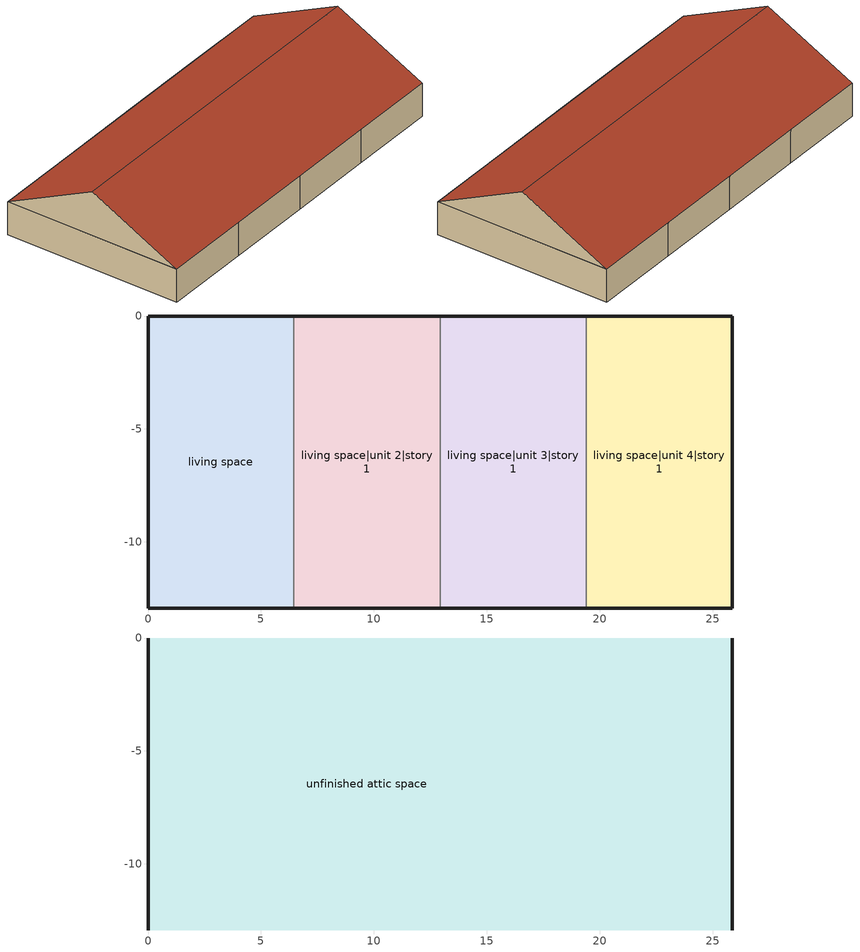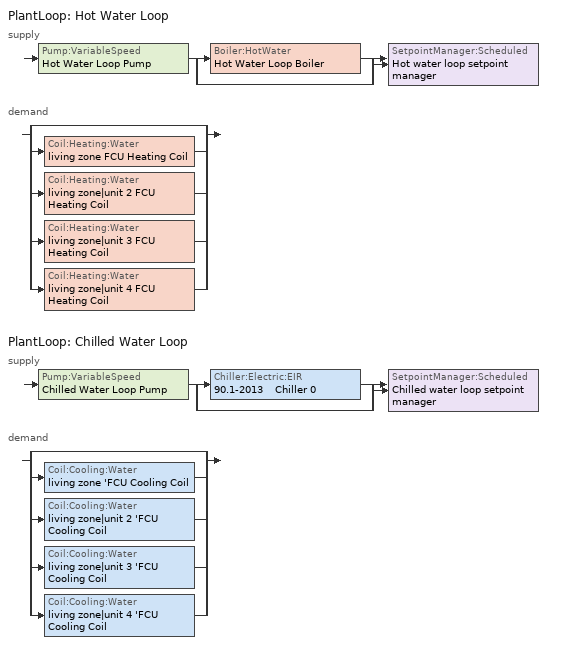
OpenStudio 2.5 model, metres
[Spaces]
living space
 floor foundation: 0,-12.93 0,0 6.47,0 6.47,-12.93 z0
 wall outside: 6.47,0 0,0 0,-12.93 6.47,-12.93 z0:2.44
 wall to living space|unit 2|story 1: 6.47,-12.93 6.47,0 z0:2.44
living space|unit 2|story 1
 floor foundation: 6.47,-12.93 6.47,0 12.93,0 12.93,-12.93 z0
 wall outside: 6.47,-12.93 12.93,-12.93 / 12.93,0 6.47,0 z0:2.44
 wall to living space|unit 3|story 1: 12.93,-12.93 12.93,0 z0:2.44
living space|unit 3|story 1
 floor foundation: 12.93,-12.93 12.93,0 19.4,0 19.4,-12.93 z0
 wall outside: 12.93,-12.93 19.4,-12.93 / 19.4,0 12.93,0 z0:2.44
 wall to living space|unit 4|story 1: 19.4,-12.93 19.4,0 z0:2.44
living space|unit 4|story 1
 floor foundation: 19.4,-12.93 19.4,0 25.86,0 25.86,-12.93 z0
 wall outside: 19.4,-12.93 25.86,-12.93 25.86,0 19.4,0 z0:2.44
unfinished attic space
 floor to living space|unit 4|story 1: 25.86,0 25.86,-12.93 19.4,-12.93 19.4,0 z2.44
 floor to living space: 6.47,0 6.47,-12.93 0,-12.93 0,0 z2.44
 floor to living space|unit 2|story 1: 12.93,0 12.93,-12.93 6.47,-12.93 6.47,0 z2.44
 floor to living space|unit 3|story 1: 19.4,0 19.4,-12.93 12.93,-12.93 12.93,0 z2.44
 wall outside: 0,-6.47,5.67 0,0,2.44 0,-12.93,2.44; 25.86,-6.47,5.67 25.86,-12.93,2.44 25.86,0,2.44
 roof outside: 0,-6.47,5.67 25.86,-6.47,5.67 25.86,0,2.44 0,0,2.44; 25.86,-6.47,5.67 0,-6.47,5.67 0,-12.93,2.44 25.86,-12.93,2.44
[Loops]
PlantLoop 'Hot Water Loop'
 supply: Pump:VariableSpeed 'Hot Water Loop Pump' > split
  | Boiler:HotWater 'Hot Water Loop Boiler'
  | bypass
  join > SetpointManager:Scheduled 'Hot water loop setpoint manager'
 demand: split
  | bypass
  | Coil:Heating:Water 'living zone FCU Heating Coil'
  | Coil:Heating:Water 'living zone|unit 2 FCU Heating Coil'
  | Coil:Heating:Water 'living zone|unit 3 FCU Heating Coil'
  | Coil:Heating:Water 'living zone|unit 4 FCU Heating Coil'
PlantLoop 'Chilled Water Loop'
 supply: Pump:VariableSpeed 'Chilled Water Loop Pump' > split
  | Chiller:Electric:EIR '90.1-2013    Chiller 0'
  | bypass
  join > SetpointManager:Scheduled 'Chilled water loop setpoint manager'
 demand: split
  | bypass
  | Coil:Cooling:Water 'living zone 'FCU Cooling Coil'
  | Coil:Cooling:Water 'living zone|unit 2 'FCU Cooling Coil'
  | Coil:Cooling:Water 'living zone|unit 3 'FCU Cooling Coil'
  | Coil:Cooling:Water 'living zone|unit 4 'FCU Cooling Coil'
[Building]
Building 1: North Axis {deg}=0; Standards Number of Stories=1; Standards Number of Above Ground Stories=1; Standards Building Type=singlefamilyattached; Standards Number of Living Units=4
[Site]
Denver Intl Ap_CO_USA: Latitude {deg}=39.83; Longitude {deg}=-104.65; Time Zone {hr}=-7; Elevation {m}=1650
[ClimateZones]
Climate Zone Institution Name 2=Building America; Climate Zone Document Year 2=0; Climate Zone Value 2=Cold
[Site:WaterMainsTemperature]
Calculation Method=Correlation; Annual Average Outdoor Air Temperature {C}=10.8753; Maximum Difference In Monthly Average Outdoor Air Temperatures {deltaC}=23.1524
[Site:GroundTemperature:Deep]
10.8753, 10.8753, 10.8753, 10.8753, 10.8753, 10.8753, 10.8753, 10.8753, 10.8753, 10.8753, 10.8753, 10.8753
[ThermalZone] Use Ideal Air Loads=No
Name | Thermostat
living zone | living zone temperature setpoint
living zone|unit 2 | living zone|unit 2 temperature setpoint
living zone|unit 3 | living zone|unit 3 temperature setpoint
living zone|unit 4 | living zone|unit 4 temperature setpoint
unfinished attic zone
[Sizing:Zone] Zone Cooling Design Supply Air Temperature Input Method=SupplyAirTemperature; Zone Cooling Design Supply Air Temperature Difference {deltaC}=11.11; Zone Heating Design Supply Air Temperature Input Method=SupplyAirTemperature; Zone Heating Design Supply Air Temperature {C}=40; Zone Heating Design Supply Air Temperature Difference {deltaC}=11.11; Zone Cooling Design Supply Air Humidity Ratio {kg-H2O/kg-air}=0.0085; Zone Heating Design Supply Air Humidity Ratio {kg-H2O/kg-air}=0.008; Cooling Design Air Flow Method=DesignDay; Heating Design Air Flow Method=DesignDay; Account for Dedicated Outdoor Air System=No; Dedicated Outdoor Air System Control Strategy=NeutralSupplyAir; Dedicated Outdoor Air Low Setpoint Temperature for Design {C}=autosize; Dedicated Outdoor Air High Setpoint Temperature for Design {C}=autosize
Name | Zone Cooling Design Supply Air Temperature {C}
living zone; living zone|unit 2; living zone|unit 3; living zone|unit 4 | 12.7778
unfinished attic zone | 14
[Zone equipment]
living zone: living zone FCU
living zone|unit 2: living zone|unit 2 FCU
living zone|unit 3: living zone|unit 3 FCU
living zone|unit 4: living zone|unit 4 FCU
[Space]
Name | Space Type | Thermal Zone | Building Unit
living space | Space Type 1 | living zone | unit 1
living space|unit 2|story 1 | Space Type 1 | living zone|unit 2 | unit 2
living space|unit 3|story 1 | Space Type 1 | living zone|unit 3 | unit 3
living space|unit 4|story 1 | Space Type 1 | living zone|unit 4 | unit 4
unfinished attic space | Space Type 2 | unfinished attic zone
[SpaceType]
Name | Standards Space Type
Space Type 1 | living
Space Type 2 | unfinished attic
[BuildingUnit] Building Unit Type=Residential
unit 1; unit 2; unit 3; unit 4; EPWWeatherInfo
[PlantLoop] Glycol Concentration=0; Plant Loop Volume {m3}=Autocalculate; Load Distribution Scheme=Optimal
Name | Fluid Type | Minimum Loop Temperature {C} | Maximum Loop Temperature {C}
Hot Water Loop | Water | 10
Chilled Water Loop |  | 1 | 98
[Sizing:Plant] Sizing Option=NonCoincident; Zone Timesteps in Averaging Window=1; Coincident Sizing Factor Mode=None
Name | Loop Type | Design Loop Exit Temperature {C} | Loop Design Temperature Difference {deltaC}
Hot Water Loop | Heating | 82.2222 | 11.1111
Chilled Water Loop | Cooling | 6.66667 | 5.61111
[SetpointManager:Scheduled] Control Variable=Temperature
Name | Schedule
Hot water loop setpoint manager | Hot Water Loop Temp - 180F
Chilled water loop setpoint manager | Chilled Water Loop Temp - 44F
[Pump:VariableSpeed] Rated Pump Head {Pa}=179344; Motor Efficiency=0.9; Pump Control Type=Intermittent; Skin Loss Radiative Fraction=0.5; Design Power Sizing Method=PowerPerFlowPerPressure; Design Electric Power per Unit Flow Rate {W/(m3/s)}=348701.1; Design Shaft Power per Unit Flow Rate per Unit Head {W-s/m3-Pa}=1.28205; Design Minimum Flow Rate Fraction=0
Name | Fraction of Motor Inefficiencies to Fluid Stream | Coefficient 1 of the Part Load Performance Curve | Coefficient 2 of the Part Load Performance Curve | Coefficient 3 of the Part Load Performance Curve | Coefficient 4 of the Part Load Performance Curve
Hot Water Loop Pump
Chilled Water Loop Pump | 0 | 0 | 1 | 0 | 0
[Boiler:HotWater]
Hot Water Loop Boiler: Fuel Type=NaturalGas; Nominal Thermal Efficiency=0.78; Efficiency Curve Temperature Evaluation Variable=LeavingBoiler; Design Water Outlet Temperature {C}=82.2222; Maximum Part Load Ratio=1.2; Water Outlet Upper Temperature Limit {C}=95; Boiler Flow Mode=LeavingSetpointModulated; Parasitic Electric Load {W}=0; Sizing Factor=1
[Chiller:Electric:EIR]
90.1-2013    Chiller 0: Reference Capacity {W}=Autosize; Reference COP {W/W}=5.5; Reference Leaving Chilled Water Temperature {C}=6.66667; Reference Entering Condenser Fluid Temperature {C}=35; Cooling Capacity Function of Temperature Curve=Curve Biquadratic 1; Electric Input to Cooling Output Ratio Function of Temperature Curve=Curve Biquadratic 2; Electric Input to Cooling Output Ratio Function of Part Load Ratio Curve=Curve Quadratic 1; Minimum Part Load Ratio=0.15; Maximum Part Load Ratio=1; Optimum Part Load Ratio=1; Minimum Unloading Ratio=0.25; Condenser Type=AirCooled; Leaving Chilled Water Lower Temperature Limit {C}=2.22222; Chiller Flow Mode=ConstantFlow; Design Heat Recovery Water Flow Rate {m3/s}=0; Sizing Factor=1; Basin Heater Capacity {W/K}=0; Basin Heater Setpoint Temperature {C}=10
[Coil:Cooling:Water] Availability Schedule=residential cooling season
living zone 'FCU Cooling Coil; living zone|unit 2 'FCU Cooling Coil; living zone|unit 3 'FCU Cooling Coil; living zone|unit 4 'FCU Cooling Coil
[Controller:WaterCoil] Minimum Actuated Flow {m3/s}=0
Name | Water Coil | Action
Controller Water Coil 1 | living zone 'FCU Cooling Coil | Reverse
Controller Water Coil 2 | living zone FCU Heating Coil | Normal
Controller Water Coil 3 | living zone|unit 2 'FCU Cooling Coil | Reverse
Controller Water Coil 4 | living zone|unit 2 FCU Heating Coil | Normal
Controller Water Coil 5 | living zone|unit 3 'FCU Cooling Coil | Reverse
Controller Water Coil 6 | living zone|unit 3 FCU Heating Coil | Normal
Controller Water Coil 7 | living zone|unit 4 'FCU Cooling Coil | Reverse
Controller Water Coil 8 | living zone|unit 4 FCU Heating Coil | Normal
[Coil:Heating:Water] Availability Schedule=residential heating season
living zone FCU Heating Coil; living zone|unit 2 FCU Heating Coil; living zone|unit 3 FCU Heating Coil; living zone|unit 4 FCU Heating Coil
[Fan:OnOff] Availability Schedule=Always On Discrete; Fan Efficiency=0.16; Pressure Rise {Pa}=270.9; Maximum Flow Rate {m3/s}=autosize; Motor Efficiency=0.29; Motor In Airstream Fraction=1
Name | Fan Power Ratio Function of Speed Ratio Curve | Fan Efficiency Ratio Function of Speed Ratio Curve
living zone Fan Coil fan | Fan On Off Power Curve | Fan On Off Efficiency Curve
living zone|unit 2 Fan Coil fan | Fan On Off Power Curve 1 | Fan On Off Efficiency Curve 1
living zone|unit 3 Fan Coil fan | Fan On Off Power Curve 2 | Fan On Off Efficiency Curve 2
living zone|unit 4 Fan Coil fan | Fan On Off Power Curve 3 | Fan On Off Efficiency Curve 3
[ZoneHVAC:FourPipeFanCoil] Availability Schedule=Always On Discrete; Capacity Control Method=CyclingFan; Maximum Supply Air Flow Rate {m3/s}=autosize; Maximum Outdoor Air Flow Rate {m3/s}=autosize; Maximum Cold Water Flow Rate {m3/s}=autosize; Maximum Hot Water Flow Rate {m3/s}=autosize; Minimum Supply Air Temperature in Cooling Mode {C}=autosize; Maximum Supply Air Temperature in Heating Mode {C}=autosize
Name | Supply Air Fan | Cooling Coil | Heating Coil
living zone FCU | living zone Fan Coil fan | living zone 'FCU Cooling Coil | living zone FCU Heating Coil
living zone|unit 2 FCU | living zone|unit 2 Fan Coil fan | living zone|unit 2 'FCU Cooling Coil | living zone|unit 2 FCU Heating Coil
living zone|unit 3 FCU | living zone|unit 3 Fan Coil fan | living zone|unit 3 'FCU Cooling Coil | living zone|unit 3 FCU Heating Coil
living zone|unit 4 FCU | living zone|unit 4 Fan Coil fan | living zone|unit 4 'FCU Cooling Coil | living zone|unit 4 FCU Heating Coil
[ThermostatSetpoint:DualSetpoint] Heating Setpoint Temperature Schedule=residential heating setpoint; Cooling Setpoint Temperature Schedule=residential cooling setpoint
living zone|unit 2 temperature setpoint; living zone temperature setpoint; living zone|unit 3 temperature setpoint; living zone|unit 4 temperature setpoint
[Schedule:Ruleset]
Name | Default Day Schedule | Summer Design Day Schedule | Winter Design Day Schedule
Hot Water Loop Temp - 180F | Hot Water Loop Temp - 180F Default
Chilled Water Loop Temp - 44F | Chilled Water Loop Temp - 44F Default
residential heating season | Schedule Day 1 | residential heating season allday7 summer design | residential heating season allday1 winter design
residential cooling season | Schedule Day 4 | residential cooling season allday7 summer design | residential cooling season allday1 winter design
residential heating setpoint | Schedule Day 2 | residential heating setpoint allday7 summer design | residential heating setpoint allday1 winter design
residential cooling setpoint | Schedule Day 3 | residential cooling setpoint allday7 summer design | residential cooling setpoint allday1 winter design
[Schedule:Day]
Hot Water Loop Temp - 180F Default: 24, 0, 82.2222
Chilled Water Loop Temp - 44F Default: 24, 0, 6.66667
Schedule Day 1; Schedule Day 4; Schedule Day 2; Schedule Day 3: 24, 0, 0
residential heating season allday1; residential heating season allday2; residential heating season allday3; residential heating season allday4; residential heating season allday5; residential heating season allday6; residential heating season allday7; residential heating season allday8; residential heating season allday9; residential heating season allday10; residential heating season allday11; residential heating season allday12; residential heating season allday1 winter design; residential heating season allday7 summer design; residential cooling season allday1; residential cooling season allday2; residential cooling season allday3; residential cooling season allday4; residential cooling season allday5; residential cooling season allday6; residential cooling season allday7; residential cooling season allday8; residential cooling season allday9; residential cooling season allday10; residential cooling season allday11; residential cooling season allday12; residential cooling season allday1 winter design; residential cooling season allday7 summer design: 24, 0, 1
residential heating setpoint allday1; residential heating setpoint allday2; residential heating setpoint allday3; residential heating setpoint allday4; residential heating setpoint allday5; residential heating setpoint allday6; residential heating setpoint allday7; residential heating setpoint allday8; residential heating setpoint allday9; residential heating setpoint allday10; residential heating setpoint allday11; residential heating setpoint allday12; residential heating setpoint allday1 winter design; residential heating setpoint allday7 summer design: 24, 0, 21.6667
residential cooling setpoint allday1; residential cooling setpoint allday2; residential cooling setpoint allday3; residential cooling setpoint allday4; residential cooling setpoint allday5; residential cooling setpoint allday6; residential cooling setpoint allday7; residential cooling setpoint allday8; residential cooling setpoint allday9; residential cooling setpoint allday10; residential cooling setpoint allday11; residential cooling setpoint allday12; residential cooling setpoint allday1 winter design; residential cooling setpoint allday7 summer design: 24, 0, 24.4444
[Curve:Biquadratic] Minimum Value of x=5; Maximum Value of x=10; Minimum Value of y=24; Maximum Value of y=35
Name | Coefficient1 Constant | Coefficient2 x | Coefficient3 x**2 | Coefficient4 y | Coefficient5 y**2 | Coefficient6 x*y
Curve Biquadratic 1 | 1.02152 | 0.0370359 | 0.000233248 | -0.00389405 | -6.52536e-05 | -0.000268045
Curve Biquadratic 2 | 0.701769 | -0.00452016 | 0.00053311 | -0.00549821 | 0.000544579 | -0.000729032
[Curve:Quadratic]
Curve Quadratic 1: Coefficient1 Constant=0.0636912; Coefficient2 x=0.584888; Coefficient3 x**2=0.352803; Minimum Value of x=0; Maximum Value of x=1
[Schedule:Constant]
Always On Discrete: Value=1
[Curve:Exponent] Coefficient1 Constant=1; Coefficient2 Constant=0; Coefficient3 Constant=0; Minimum Value of x=0; Maximum Value of x=1
Fan On Off Power Curve; Fan On Off Power Curve 1; Fan On Off Power Curve 2; Fan On Off Power Curve 3
[Curve:Cubic] Coefficient1 Constant=1; Coefficient2 x=0; Coefficient3 x**2=0; Coefficient4 x**3=0; Minimum Value of x=0; Maximum Value of x=1
Fan On Off Efficiency Curve; Fan On Off Efficiency Curve 1; Fan On Off Efficiency Curve 2; Fan On Off Efficiency Curve 3
[Schedule:Rule] Apply Sunday=Yes; Apply Monday=Yes; Apply Tuesday=Yes; Apply Wednesday=Yes; Apply Thursday=Yes; Apply Friday=Yes; Apply Saturday=Yes; Date Specification Type=DateRange; Start Day=1
Name | Schedule Ruleset | Rule Order | Day Schedule | Start Month | End Month | End Day
residential heating season allday ruleset1 | residential heating season | 11 | residential heating season allday1 | 1 | 1 | 31
residential heating season allday ruleset2 | residential heating season | 10 | residential heating season allday2 | 2 | 2 | 28
residential heating season allday ruleset3 | residential heating season | 9 | residential heating season allday3 | 3 | 3 | 31
residential heating season allday ruleset4 | residential heating season | 8 | residential heating season allday4 | 4 | 4 | 30
residential heating season allday ruleset5 | residential heating season | 7 | residential heating season allday5 | 5 | 5 | 31
residential heating season allday ruleset6 | residential heating season | 6 | residential heating season allday6 | 6 | 6 | 30
residential heating season allday ruleset7 | residential heating season | 5 | residential heating season allday7 | 7 | 7 | 31
residential heating season allday ruleset8 | residential heating season | 4 | residential heating season allday8 | 8 | 8 | 31
residential heating season allday ruleset9 | residential heating season | 3 | residential heating season allday9 | 9 | 9 | 30
residential heating season allday ruleset10 | residential heating season | 2 | residential heating season allday10 | 10 | 10 | 31
residential heating season allday ruleset11 | residential heating season | 1 | residential heating season allday11 | 11 | 11 | 30
residential heating season allday ruleset12 | residential heating season | 0 | residential heating season allday12 | 12 | 12 | 31
residential cooling season allday ruleset1 | residential cooling season | 11 | residential cooling season allday1 | 1 | 1 | 31
residential cooling season allday ruleset2 | residential cooling season | 10 | residential cooling season allday2 | 2 | 2 | 28
residential cooling season allday ruleset3 | residential cooling season | 9 | residential cooling season allday3 | 3 | 3 | 31
residential cooling season allday ruleset4 | residential cooling season | 8 | residential cooling season allday4 | 4 | 4 | 30
residential cooling season allday ruleset5 | residential cooling season | 7 | residential cooling season allday5 | 5 | 5 | 31
residential cooling season allday ruleset6 | residential cooling season | 6 | residential cooling season allday6 | 6 | 6 | 30
residential cooling season allday ruleset7 | residential cooling season | 5 | residential cooling season allday7 | 7 | 7 | 31
residential cooling season allday ruleset8 | residential cooling season | 4 | residential cooling season allday8 | 8 | 8 | 31
residential cooling season allday ruleset9 | residential cooling season | 3 | residential cooling season allday9 | 9 | 9 | 30
residential cooling season allday ruleset10 | residential cooling season | 2 | residential cooling season allday10 | 10 | 10 | 31
residential cooling season allday ruleset11 | residential cooling season | 1 | residential cooling season allday11 | 11 | 11 | 30
residential cooling season allday ruleset12 | residential cooling season | 0 | residential cooling season allday12 | 12 | 12 | 31
residential heating setpoint allday ruleset1 | residential heating setpoint | 11 | residential heating setpoint allday1 | 1 | 1 | 31
residential heating setpoint allday ruleset2 | residential heating setpoint | 10 | residential heating setpoint allday2 | 2 | 2 | 28
residential heating setpoint allday ruleset3 | residential heating setpoint | 9 | residential heating setpoint allday3 | 3 | 3 | 31
residential heating setpoint allday ruleset4 | residential heating setpoint | 8 | residential heating setpoint allday4 | 4 | 4 | 30
residential heating setpoint allday ruleset5 | residential heating setpoint | 7 | residential heating setpoint allday5 | 5 | 5 | 31
residential heating setpoint allday ruleset6 | residential heating setpoint | 6 | residential heating setpoint allday6 | 6 | 6 | 30
residential heating setpoint allday ruleset7 | residential heating setpoint | 5 | residential heating setpoint allday7 | 7 | 7 | 31
residential heating setpoint allday ruleset8 | residential heating setpoint | 4 | residential heating setpoint allday8 | 8 | 8 | 31
residential heating setpoint allday ruleset9 | residential heating setpoint | 3 | residential heating setpoint allday9 | 9 | 9 | 30
residential heating setpoint allday ruleset10 | residential heating setpoint | 2 | residential heating setpoint allday10 | 10 | 10 | 31
residential heating setpoint allday ruleset11 | residential heating setpoint | 1 | residential heating setpoint allday11 | 11 | 11 | 30
residential heating setpoint allday ruleset12 | residential heating setpoint | 0 | residential heating setpoint allday12 | 12 | 12 | 31
residential cooling setpoint allday ruleset1 | residential cooling setpoint | 11 | residential cooling setpoint allday1 | 1 | 1 | 31
residential cooling setpoint allday ruleset2 | residential cooling setpoint | 10 | residential cooling setpoint allday2 | 2 | 2 | 28
residential cooling setpoint allday ruleset3 | residential cooling setpoint | 9 | residential cooling setpoint allday3 | 3 | 3 | 31
residential cooling setpoint allday ruleset4 | residential cooling setpoint | 8 | residential cooling setpoint allday4 | 4 | 4 | 30
residential cooling setpoint allday ruleset5 | residential cooling setpoint | 7 | residential cooling setpoint allday5 | 5 | 5 | 31
residential cooling setpoint allday ruleset6 | residential cooling setpoint | 6 | residential cooling setpoint allday6 | 6 | 6 | 30
residential cooling setpoint allday ruleset7 | residential cooling setpoint | 5 | residential cooling setpoint allday7 | 7 | 7 | 31
residential cooling setpoint allday ruleset8 | residential cooling setpoint | 4 | residential cooling setpoint allday8 | 8 | 8 | 31
residential cooling setpoint allday ruleset9 | residential cooling setpoint | 3 | residential cooling setpoint allday9 | 9 | 9 | 30
residential cooling setpoint allday ruleset10 | residential cooling setpoint | 2 | residential cooling setpoint allday10 | 10 | 10 | 31
residential cooling setpoint allday ruleset11 | residential cooling setpoint | 1 | residential cooling setpoint allday11 | 11 | 11 | 30
residential cooling setpoint allday ruleset12 | residential cooling setpoint | 0 | residential cooling setpoint allday12 | 12 | 12 | 31
